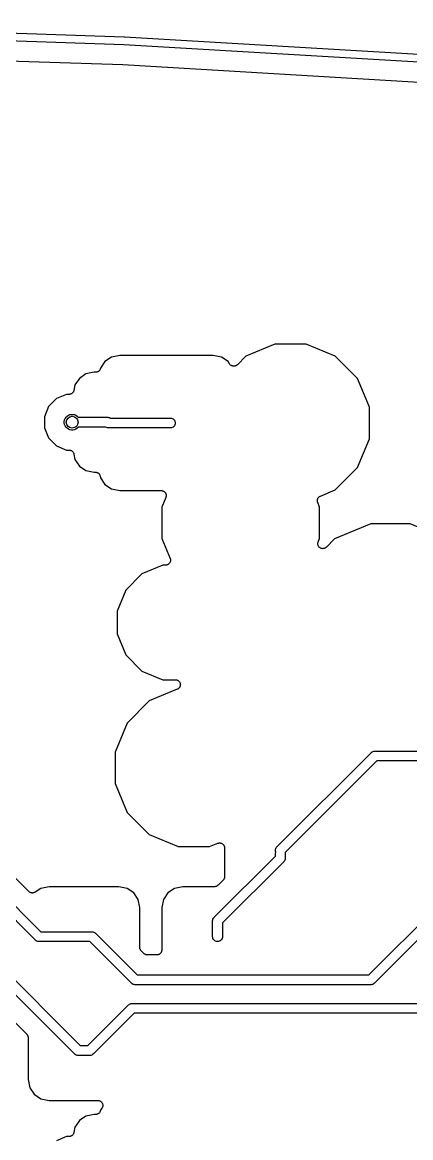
# Model space of a CAD drawing. Extents: x 0.4 to 11.3, y -7.9 to -0.4.
# Drawn here: x 7.375 to 7.764, y -2.58 to -1.461 of the extents above; entities that cross this region are included whole.
import ezdxf

# ---------------------------------------------------------------- set-up
doc = ezdxf.new("R2010")
doc.units = 0
doc.header["$MEASUREMENT"] = 0
doc.layers.add('BLACK', color=7, linetype='CONTINUOUS')

msp = doc.modelspace()

# ---------------------------------------------------------------- linework, layer by layer
at = {"layer": 'BLACK', "linetype": 'CONTINUOUS'}
for p, q in [((7.04711, -1.46125), (7.47714, -1.4758)), ((7.47696, -1.48367), (7.04674, -1.46912)), ((7.47714, -1.4758), (7.47719, -1.4758)), ((7.47719, -1.4758), (7.47733, -1.47581)), ((7.47733, -1.47581), (7.47747, -1.47581)), ((7.47747, -1.47581), (7.47752, -1.47582)), ((7.47752, -1.47582), (7.86654, -1.49884)), ((7.86615, -1.5067), (7.47696, -1.48367)), ((7.04635, -1.48912), (7.47597, -1.50365)), ((7.47597, -1.50365), (7.47604, -1.50365)), ((7.47604, -1.50365), (7.47607, -1.50366)), ((7.47607, -1.50366), (7.4761, -1.50366)), ((7.4761, -1.50366), (7.86459, -1.52664)), ((7.62837, -1.78394), (7.59931, -1.79597)), ((7.65982, -1.78394), (7.62837, -1.78394)), ((7.68888, -1.79597), (7.65982, -1.78394)), ((7.46464, -1.79691), (7.45802, -1.80133)), ((7.47293, -1.79526), (7.46464, -1.79691)), ((7.56644, -1.79526), (7.47293, -1.79526)), ((7.57473, -1.79691), (7.56644, -1.79526)), ((7.58135, -1.80133), (7.57473, -1.79691)), ((7.59931, -1.79597), (7.59071, -1.80458)), ((7.71111, -1.81821), (7.68888, -1.79597)), ((7.45097, -1.81159), (7.45056, -1.81181)), ((7.45139, -1.81137), (7.45097, -1.81159)), ((7.4514, -1.81136), (7.45139, -1.81137)), ((7.45142, -1.81135), (7.4514, -1.81136)), ((7.45178, -1.81106), (7.45142, -1.81135)), ((7.45215, -1.81076), (7.45178, -1.81106)), ((7.45216, -1.81075), (7.45215, -1.81076)), ((7.45218, -1.81074), (7.45216, -1.81075)), ((7.45247, -1.81038), (7.45218, -1.81074)), ((7.45278, -1.81002), (7.45247, -1.81038)), ((7.45279, -1.81), (7.45278, -1.81002)), ((7.4528, -1.80998), (7.45279, -1.81)), ((7.45302, -1.80957), (7.4528, -1.80998)), ((7.45325, -1.80916), (7.45302, -1.80957)), ((7.45326, -1.80912), (7.45325, -1.80914)), ((7.45325, -1.80914), (7.45325, -1.80916)), ((7.4534, -1.80868), (7.45326, -1.80912)), ((7.45354, -1.80823), (7.4534, -1.80868)), ((7.45355, -1.80819), (7.45354, -1.80823)), ((7.45356, -1.80816), (7.45355, -1.80819)), ((7.45355, -1.80819), (7.45355, -1.80819)), ((7.45355, -1.80819), (7.45355, -1.80819)), ((7.4536, -1.80794), (7.45356, -1.80816)), ((7.45802, -1.80133), (7.4536, -1.80794)), ((7.58301, -1.80382), (7.58135, -1.80133)), ((7.58331, -1.80418), (7.58301, -1.80382)), ((7.58361, -1.80455), (7.58331, -1.80418)), ((7.58362, -1.80456), (7.58361, -1.80455)), ((7.58363, -1.80458), (7.58362, -1.80456)), ((7.584, -1.80487), (7.58363, -1.80458)), ((7.58436, -1.80518), (7.584, -1.80487)), ((7.58437, -1.80519), (7.58436, -1.80518)), ((7.58439, -1.8052), (7.58437, -1.80519)), ((7.5848, -1.80542), (7.58439, -1.8052)), ((7.58522, -1.80565), (7.5848, -1.80542)), ((7.58523, -1.80565), (7.58522, -1.80565)), ((7.58525, -1.80566), (7.58523, -1.80565)), ((7.5857, -1.8058), (7.58525, -1.80566)), ((7.58615, -1.80594), (7.5857, -1.8058)), ((7.58616, -1.80594), (7.58615, -1.80594)), ((7.58618, -1.80594), (7.58616, -1.80594)), ((7.58665, -1.80599), (7.58618, -1.80594)), ((7.58712, -1.80604), (7.58665, -1.80599)), ((7.58713, -1.80604), (7.58712, -1.80604)), ((7.58715, -1.80604), (7.58713, -1.80604)), ((7.58762, -1.806), (7.58715, -1.80604)), ((7.58809, -1.80596), (7.58762, -1.806)), ((7.58811, -1.80595), (7.58809, -1.80596)), ((7.58812, -1.80595), (7.58811, -1.80595)), ((7.58858, -1.80582), (7.58812, -1.80595)), ((7.58903, -1.80569), (7.58858, -1.80582)), ((7.58904, -1.80568), (7.58903, -1.80569)), ((7.58906, -1.80567), (7.58904, -1.80568)), ((7.58948, -1.80545), (7.58906, -1.80567)), ((7.58989, -1.80524), (7.58948, -1.80545)), ((7.58991, -1.80523), (7.58989, -1.80524)), ((7.58992, -1.80522), (7.58991, -1.80523)), ((7.59029, -1.80492), (7.58992, -1.80522)), ((7.59066, -1.80463), (7.59029, -1.80492)), ((7.59068, -1.80461), (7.59066, -1.80463)), ((7.59071, -1.80458), (7.59068, -1.80461)), ((7.59068, -1.80461), (7.59068, -1.80461)), ((7.59068, -1.80461), (7.59068, -1.80461)), ((7.43243, -1.81826), (7.42801, -1.82487)), ((7.43905, -1.81384), (7.43243, -1.81826)), ((7.44734, -1.81219), (7.43905, -1.81384)), ((7.44865, -1.81219), (7.44734, -1.81219)), ((7.44912, -1.81214), (7.44865, -1.81219)), ((7.44959, -1.8121), (7.44912, -1.81214)), ((7.44961, -1.81209), (7.44959, -1.8121)), ((7.44963, -1.81209), (7.44961, -1.81209)), ((7.45007, -1.81196), (7.44963, -1.81209)), ((7.45052, -1.81182), (7.45007, -1.81196)), ((7.45054, -1.81182), (7.45052, -1.81182)), ((7.45056, -1.81181), (7.45054, -1.81182)), ((7.72315, -1.84727), (7.71111, -1.81821)), ((7.4239, -1.83397), (7.42344, -1.8341)), ((7.42391, -1.83396), (7.4239, -1.83397)), ((7.42393, -1.83395), (7.42391, -1.83396)), ((7.42434, -1.83373), (7.42393, -1.83395)), ((7.42476, -1.83352), (7.42434, -1.83373)), ((7.42478, -1.8335), (7.42476, -1.83352)), ((7.42479, -1.8335), (7.42478, -1.8335)), ((7.42516, -1.8332), (7.42479, -1.8335)), ((7.42552, -1.83291), (7.42516, -1.8332)), ((7.42553, -1.83289), (7.42552, -1.83291)), ((7.42555, -1.83288), (7.42553, -1.83289)), ((7.42585, -1.83252), (7.42555, -1.83288)), ((7.42615, -1.83216), (7.42585, -1.83252)), ((7.42616, -1.83214), (7.42615, -1.83216)), ((7.42617, -1.83213), (7.42616, -1.83214)), ((7.42639, -1.83172), (7.42617, -1.83213)), ((7.42662, -1.8313), (7.42639, -1.83172)), ((7.42663, -1.83129), (7.42662, -1.8313)), ((7.42664, -1.83127), (7.42663, -1.83129)), ((7.42677, -1.83082), (7.42664, -1.83127)), ((7.42692, -1.83037), (7.42677, -1.83082)), ((7.42693, -1.83031), (7.42692, -1.83034)), ((7.42692, -1.83034), (7.42692, -1.83034)), ((7.42692, -1.83034), (7.42692, -1.83034)), ((7.42692, -1.83034), (7.42692, -1.83037)), ((7.42801, -1.82487), (7.42693, -1.83031)), ((7.40941, -1.83857), (7.40157, -1.84642)), ((7.41965, -1.83433), (7.40941, -1.83857)), ((7.42203, -1.83433), (7.41965, -1.83433)), ((7.42249, -1.83428), (7.42203, -1.83433)), ((7.42296, -1.83424), (7.42249, -1.83428)), ((7.42298, -1.83424), (7.42296, -1.83424)), ((7.423, -1.83424), (7.42298, -1.83424)), ((7.42344, -1.8341), (7.423, -1.83424)), ((7.40157, -1.84642), (7.39732, -1.85666)), ((7.41908, -1.85719), (7.42018, -1.85609)), ((7.42018, -1.85609), (7.42147, -1.85523)), ((7.42147, -1.85523), (7.4229, -1.85463)), ((7.4229, -1.85463), (7.42442, -1.85433)), ((7.42442, -1.85433), (7.42597, -1.85433)), ((7.42597, -1.85433), (7.42749, -1.85463)), ((7.42749, -1.85463), (7.42893, -1.85523)), ((7.42893, -1.85523), (7.43022, -1.85609)), ((7.43022, -1.85609), (7.43131, -1.85719)), ((7.72315, -1.87872), (7.72315, -1.84727)), ((7.39732, -1.85666), (7.39732, -1.86775)), ((7.41732, -1.86143), (7.41763, -1.85991)), ((7.41732, -1.86298), (7.41732, -1.86143)), ((7.41763, -1.8645), (7.41732, -1.86298)), ((7.41763, -1.85991), (7.41822, -1.85847)), ((7.41822, -1.86593), (7.41763, -1.8645)), ((7.41822, -1.85847), (7.41908, -1.85719)), ((7.41908, -1.86722), (7.41822, -1.86593)), ((7.42018, -1.86832), (7.41908, -1.86722)), ((7.43131, -1.86722), (7.43022, -1.86832)), ((7.43131, -1.85719), (7.43138, -1.85728)), ((7.43138, -1.86713), (7.43131, -1.86722)), ((7.43138, -1.85728), (7.46039, -1.85728)), ((7.45871, -1.86713), (7.43138, -1.86713)), ((7.45952, -1.86756), (7.45871, -1.86713)), ((7.46045, -1.86784), (7.45952, -1.86756)), ((7.46039, -1.85728), (7.46063, -1.85726)), ((7.46063, -1.85726), (7.46087, -1.85728)), ((7.46087, -1.85728), (7.46087, -1.85728)), ((7.46087, -1.85728), (7.46159, -1.85735)), ((7.46159, -1.85735), (7.46252, -1.85764)), ((7.46252, -1.85764), (7.46334, -1.85807)), ((7.46334, -1.85807), (7.52386, -1.85807)), ((7.52386, -1.85807), (7.52459, -1.85814)), ((7.52459, -1.85814), (7.52551, -1.85842)), ((7.52551, -1.86756), (7.52459, -1.86784)), ((7.52551, -1.85842), (7.52637, -1.85888)), ((7.52637, -1.8671), (7.52551, -1.86756)), ((7.52637, -1.85888), (7.52712, -1.8595)), ((7.52712, -1.86649), (7.52637, -1.8671)), ((7.52712, -1.8595), (7.52773, -1.86024)), ((7.52773, -1.86574), (7.52712, -1.86649)), ((7.52773, -1.86024), (7.52819, -1.8611)), ((7.52819, -1.86488), (7.52773, -1.86574)), ((7.52819, -1.8611), (7.52847, -1.86203)), ((7.52847, -1.86396), (7.52819, -1.86488)), ((7.52847, -1.86203), (7.52857, -1.86299)), ((7.52857, -1.86299), (7.52847, -1.86396)), ((7.39732, -1.86775), (7.40157, -1.87799)), ((7.40157, -1.87799), (7.40941, -1.88584)), ((7.42147, -1.86918), (7.42018, -1.86832)), ((7.4229, -1.86978), (7.42147, -1.86918)), ((7.42442, -1.87008), (7.4229, -1.86978)), ((7.42597, -1.87008), (7.42442, -1.87008)), ((7.42749, -1.86978), (7.42597, -1.87008)), ((7.42893, -1.86918), (7.42749, -1.86978)), ((7.43022, -1.86832), (7.42893, -1.86918)), ((7.46118, -1.86791), (7.46045, -1.86784)), ((7.46142, -1.86794), (7.46118, -1.86791)), ((7.46118, -1.86791), (7.46118, -1.86791)), ((7.46166, -1.86791), (7.46142, -1.86794)), ((7.52386, -1.86791), (7.46166, -1.86791)), ((7.52459, -1.86784), (7.52386, -1.86791)), ((7.71111, -1.90777), (7.72315, -1.87872)), ((7.40941, -1.88584), (7.41965, -1.89008)), ((7.41965, -1.89008), (7.42203, -1.89008)), ((7.42203, -1.89008), (7.42206, -1.89008)), ((7.42206, -1.89008), (7.42206, -1.89008)), ((7.42206, -1.89008), (7.42206, -1.89008)), ((7.42206, -1.89008), (7.4221, -1.89008)), ((7.4221, -1.89008), (7.42256, -1.89013)), ((7.42256, -1.89013), (7.42303, -1.89018)), ((7.42303, -1.89018), (7.42305, -1.89019)), ((7.42305, -1.89019), (7.42307, -1.89019)), ((7.42307, -1.89019), (7.42351, -1.89033)), ((7.42351, -1.89033), (7.42396, -1.89047)), ((7.42396, -1.89047), (7.42398, -1.89048)), ((7.42398, -1.89048), (7.424, -1.89048)), ((7.424, -1.89048), (7.42441, -1.89071)), ((7.42441, -1.89071), (7.42482, -1.89093)), ((7.42482, -1.89093), (7.42483, -1.89094)), ((7.42483, -1.89094), (7.42485, -1.89095)), ((7.42485, -1.89095), (7.42521, -1.89125)), ((7.42521, -1.89125), (7.42557, -1.89155)), ((7.42557, -1.89155), (7.42558, -1.89157)), ((7.42558, -1.89157), (7.4256, -1.89158)), ((7.4256, -1.89158), (7.42589, -1.89195)), ((7.42589, -1.89195), (7.42619, -1.89231)), ((7.42619, -1.89231), (7.4262, -1.89233)), ((7.4262, -1.89233), (7.42621, -1.89234)), ((7.42621, -1.89234), (7.42643, -1.89276)), ((7.42643, -1.89276), (7.42665, -1.89317)), ((7.42665, -1.89317), (7.42665, -1.89319)), ((7.42665, -1.89319), (7.42666, -1.89321)), ((7.42666, -1.89321), (7.42679, -1.89365)), ((7.42679, -1.89365), (7.42693, -1.8941)), ((7.42693, -1.8941), (7.42801, -1.89954)), ((7.42801, -1.89954), (7.43243, -1.90615)), ((7.43243, -1.90615), (7.43905, -1.91057)), ((7.43905, -1.91057), (7.44734, -1.91222)), ((7.44734, -1.91222), (7.44834, -1.91222)), ((7.44834, -1.91222), (7.44837, -1.91222)), ((7.44837, -1.91222), (7.44837, -1.91222)), ((7.44837, -1.91222), (7.44837, -1.91222)), ((7.44837, -1.91222), (7.44841, -1.91222)), ((7.44841, -1.91222), (7.44888, -1.91227)), ((7.44888, -1.91227), (7.44934, -1.91232)), ((7.68888, -1.93001), (7.71111, -1.90777)), ((7.44934, -1.91232), (7.44936, -1.91233)), ((7.44936, -1.91233), (7.44938, -1.91233)), ((7.44938, -1.91233), (7.44983, -1.91247)), ((7.44983, -1.91247), (7.45027, -1.91261)), ((7.45027, -1.91261), (7.45029, -1.91262)), ((7.45029, -1.91262), (7.45031, -1.91263)), ((7.45031, -1.91263), (7.45072, -1.91285)), ((7.45072, -1.91285), (7.45113, -1.91307)), ((7.45113, -1.91307), (7.45115, -1.91309)), ((7.45115, -1.91309), (7.45117, -1.9131)), ((7.45117, -1.9131), (7.45152, -1.9134)), ((7.45152, -1.9134), (7.45189, -1.9137)), ((7.45189, -1.9137), (7.4519, -1.91371)), ((7.4519, -1.91371), (7.45191, -1.91372)), ((7.45191, -1.91372), (7.45221, -1.91409)), ((7.45221, -1.91409), (7.4525, -1.91445)), ((7.4525, -1.91445), (7.45251, -1.91447)), ((7.45251, -1.91447), (7.45252, -1.91448)), ((7.45252, -1.91448), (7.45274, -1.9149)), ((7.45274, -1.9149), (7.45296, -1.91531)), ((7.45296, -1.91531), (7.45297, -1.91533)), ((7.45297, -1.91533), (7.45298, -1.91535)), ((7.45298, -1.91535), (7.45311, -1.9158)), ((7.45311, -1.9158), (7.45324, -1.91625)), ((7.45324, -1.91625), (7.4536, -1.91804)), ((7.4536, -1.91804), (7.45802, -1.92466)), ((7.45802, -1.92466), (7.46464, -1.92908)), ((7.46464, -1.92908), (7.47293, -1.93073)), ((7.47293, -1.93073), (7.51441, -1.93073)), ((7.51441, -1.93073), (7.51445, -1.93073)), ((7.51445, -1.93073), (7.51445, -1.93073)), ((7.51445, -1.93073), (7.51445, -1.93073)), ((7.51445, -1.93073), (7.51448, -1.93073)), ((7.51448, -1.93073), (7.51496, -1.93078)), ((7.51496, -1.93078), (7.51542, -1.93083)), ((7.51542, -1.93083), (7.51543, -1.93083)), ((7.51543, -1.93083), (7.51545, -1.93084)), ((7.51545, -1.93084), (7.51591, -1.93098)), ((7.51591, -1.93098), (7.51635, -1.93112)), ((7.51635, -1.93112), (7.51636, -1.93113)), ((7.51636, -1.93113), (7.51638, -1.93113)), ((7.51638, -1.93113), (7.5168, -1.93136)), ((7.5168, -1.93136), (7.51721, -1.93159)), ((7.51721, -1.93159), (7.51722, -1.93159)), ((7.51722, -1.93159), (7.51723, -1.9316)), ((7.51723, -1.9316), (7.5176, -1.93191)), ((7.5176, -1.93191), (7.51796, -1.93221)), ((7.51796, -1.93221), (7.51797, -1.93222)), ((7.51797, -1.93222), (7.51798, -1.93223)), ((7.51798, -1.93223), (7.51828, -1.9326)), ((7.51828, -1.9326), (7.51858, -1.93297)), ((7.51858, -1.93297), (7.51858, -1.93298)), ((7.51858, -1.93298), (7.51859, -1.93299)), ((7.51859, -1.93299), (7.51881, -1.93341)), ((7.51881, -1.93341), (7.51903, -1.93383)), ((7.51903, -1.93383), (7.51904, -1.93384)), ((7.51904, -1.93384), (7.51904, -1.93385)), ((7.51904, -1.93385), (7.51918, -1.93431)), ((7.51918, -1.93431), (7.51931, -1.93476)), ((7.67397, -1.93619), (7.68888, -1.93001)), ((7.51903, -1.93764), (7.51504, -1.94727)), ((7.51917, -1.93718), (7.51903, -1.93764)), ((7.51931, -1.93673), (7.51917, -1.93718)), ((7.51931, -1.93476), (7.51932, -1.93478)), ((7.51936, -1.93624), (7.51931, -1.93671)), ((7.51931, -1.93671), (7.51931, -1.93672)), ((7.51931, -1.93672), (7.51931, -1.93673)), ((7.51932, -1.93478), (7.51932, -1.93479)), ((7.51932, -1.93479), (7.51936, -1.93526)), ((7.51936, -1.93526), (7.51941, -1.93573)), ((7.51941, -1.93576), (7.51936, -1.93624)), ((7.51941, -1.93573), (7.51941, -1.93575)), ((7.51941, -1.93575), (7.51941, -1.93576)), ((7.67088, -1.94078), (7.67089, -1.94076)), ((7.67093, -1.94124), (7.67088, -1.94078)), ((7.67089, -1.94074), (7.67094, -1.94028)), ((7.67089, -1.94076), (7.67089, -1.94074)), ((7.67097, -1.94172), (7.67093, -1.94124)), ((7.67094, -1.94028), (7.67099, -1.93981)), ((7.67097, -1.94173), (7.67097, -1.94172)), ((7.67097, -1.94175), (7.67097, -1.94173)), ((7.67111, -1.9422), (7.67097, -1.94175)), ((7.67099, -1.93977), (7.67113, -1.93933)), ((7.67099, -1.93979), (7.67099, -1.93977)), ((7.67099, -1.93981), (7.67099, -1.93979)), ((7.67124, -1.94265), (7.67111, -1.9422)), ((7.67113, -1.93933), (7.67127, -1.93888)), ((7.67125, -1.94268), (7.67124, -1.94265)), ((7.67125, -1.94269), (7.67125, -1.94268)), ((7.67127, -1.94272), (7.67125, -1.94269)), ((7.67125, -1.94269), (7.67125, -1.94269)), ((7.67127, -1.93888), (7.67128, -1.93886)), ((7.67315, -1.94727), (7.67127, -1.94272)), ((7.67128, -1.93886), (7.67129, -1.93884)), ((7.67129, -1.93884), (7.67151, -1.93843)), ((7.67151, -1.93843), (7.67173, -1.93802)), ((7.67173, -1.93802), (7.67175, -1.938)), ((7.67175, -1.93799), (7.67205, -1.93763)), ((7.67175, -1.938), (7.67175, -1.93799)), ((7.67205, -1.93763), (7.67236, -1.93726)), ((7.67236, -1.93726), (7.67237, -1.93725)), ((7.67237, -1.93725), (7.67238, -1.93724)), ((7.67238, -1.93724), (7.67274, -1.93695)), ((7.67274, -1.93695), (7.67311, -1.93664)), ((7.67311, -1.93664), (7.67313, -1.93664)), ((7.67313, -1.93664), (7.67314, -1.93663)), ((7.67314, -1.93663), (7.67355, -1.93641)), ((7.67355, -1.93641), (7.67397, -1.93619)), ((7.51504, -1.94727), (7.51504, -1.97872)), ((7.67315, -1.97872), (7.67315, -1.94727)), ((7.72445, -1.96425), (7.68816, -1.97928)), ((7.76374, -1.96425), (7.72445, -1.96425)), ((7.80003, -1.97928), (7.76374, -1.96425)), ((7.51504, -1.97872), (7.52331, -1.99868)), ((7.67175, -1.98209), (7.67315, -1.97872)), ((7.68816, -1.97928), (7.67991, -1.98754)), ((7.67137, -1.98399), (7.67142, -1.9835)), ((7.67137, -1.984), (7.67137, -1.98399)), ((7.67137, -1.98399), (7.67137, -1.98399)), ((7.67142, -1.98449), (7.67137, -1.984)), ((7.67142, -1.9835), (7.67147, -1.98302)), ((7.67146, -1.98496), (7.67142, -1.98449)), ((7.67147, -1.98497), (7.67146, -1.98496)), ((7.67146, -1.98496), (7.67146, -1.98496)), ((7.67147, -1.98302), (7.67161, -1.98256)), ((7.67147, -1.98302), (7.67147, -1.98302)), ((7.67147, -1.98302), (7.67147, -1.98302)), ((7.6716, -1.98541), (7.67147, -1.98497)), ((7.67174, -1.98589), (7.6716, -1.98541)), ((7.67161, -1.98256), (7.67175, -1.98209)), ((7.67174, -1.9859), (7.67174, -1.98589)), ((7.67175, -1.9859), (7.67174, -1.9859)), ((7.67197, -1.98632), (7.67175, -1.9859)), ((7.6722, -1.98676), (7.67197, -1.98632)), ((7.6725, -1.98713), (7.6722, -1.98676)), ((7.6722, -1.98676), (7.6722, -1.98676)), ((7.6722, -1.98676), (7.6722, -1.98676)), ((7.67281, -1.98752), (7.6725, -1.98713)), ((7.67282, -1.98752), (7.67281, -1.98752)), ((7.67281, -1.98752), (7.67281, -1.98752)), ((7.67319, -1.98783), (7.67282, -1.98752)), ((7.67356, -1.98814), (7.67319, -1.98783)), ((7.67357, -1.98814), (7.67356, -1.98814)), ((7.67356, -1.98814), (7.67356, -1.98814)), ((7.67399, -1.98837), (7.67357, -1.98814)), ((7.67442, -1.98861), (7.67399, -1.98837)), ((7.67443, -1.98861), (7.67442, -1.98861)), ((7.67442, -1.98861), (7.67442, -1.98861)), ((7.67488, -1.98875), (7.67443, -1.98861)), ((7.67535, -1.9889), (7.67488, -1.98875)), ((7.67536, -1.9889), (7.67535, -1.9889)), ((7.67535, -1.9889), (7.67535, -1.9889)), ((7.67584, -1.98895), (7.67536, -1.9889)), ((7.67632, -1.989), (7.67584, -1.98895)), ((7.67633, -1.989), (7.67632, -1.989)), ((7.67632, -1.989), (7.67632, -1.989)), ((7.67681, -1.98896), (7.67633, -1.989)), ((7.67729, -1.98892), (7.67681, -1.98896)), ((7.6773, -1.98892), (7.67729, -1.98892)), ((7.67776, -1.98878), (7.6773, -1.98892)), ((7.6773, -1.98892), (7.6773, -1.98892)), ((7.67823, -1.98865), (7.67776, -1.98878)), ((7.67824, -1.98864), (7.67823, -1.98864)), ((7.67823, -1.98864), (7.67823, -1.98865)), ((7.67866, -1.98842), (7.67824, -1.98864)), ((7.67909, -1.9882), (7.67866, -1.98842)), ((7.6791, -1.98819), (7.67909, -1.9882)), ((7.67947, -1.9879), (7.6791, -1.98819)), ((7.6791, -1.98819), (7.6791, -1.98819)), ((7.67986, -1.98759), (7.67947, -1.9879)), ((7.67991, -1.98754), (7.67986, -1.98758)), ((7.67986, -1.98758), (7.67986, -1.98758)), ((7.67986, -1.98758), (7.67986, -1.98758)), ((7.67986, -1.98758), (7.67986, -1.98759)), ((7.52331, -1.99868), (7.52332, -1.99872)), ((7.52332, -1.99872), (7.52332, -1.99872)), ((7.52332, -1.99872), (7.52332, -1.99872)), ((7.52332, -1.99872), (7.52333, -1.99874)), ((7.52333, -1.99874), (7.52347, -1.99921)), ((7.52358, -2.00162), (7.52344, -2.00207)), ((7.52347, -1.99921), (7.5236, -1.99965)), ((7.52359, -2.0016), (7.52358, -2.00161)), ((7.52358, -2.00161), (7.52358, -2.00162)), ((7.52364, -2.00112), (7.52359, -2.0016)), ((7.5236, -1.99965), (7.5236, -1.99967)), ((7.5236, -1.99967), (7.5236, -1.99968)), ((7.5236, -1.99968), (7.52364, -2.00015)), ((7.52364, -2.00015), (7.52369, -2.00063)), ((7.52369, -2.00065), (7.52364, -2.00112)), ((7.52369, -2.00063), (7.52369, -2.00064)), ((7.52369, -2.00064), (7.52369, -2.00065)), ((7.51614, -2.00559), (7.49504, -2.01433)), ((7.51869, -2.00559), (7.51614, -2.00559)), ((7.51916, -2.00554), (7.51869, -2.00559)), ((7.51963, -2.0055), (7.51916, -2.00554)), ((7.51965, -2.0055), (7.51963, -2.0055)), ((7.51966, -2.0055), (7.51965, -2.0055)), ((7.52012, -2.00536), (7.51966, -2.0055)), ((7.52057, -2.00522), (7.52012, -2.00536)), ((7.52058, -2.00522), (7.52057, -2.00522)), ((7.52059, -2.00521), (7.52058, -2.00522)), ((7.52102, -2.00499), (7.52059, -2.00521)), ((7.52143, -2.00477), (7.52102, -2.00499)), ((7.52144, -2.00476), (7.52143, -2.00477)), ((7.52145, -2.00476), (7.52144, -2.00476)), ((7.52183, -2.00445), (7.52145, -2.00476)), ((7.52219, -2.00416), (7.52183, -2.00445)), ((7.5222, -2.00415), (7.52219, -2.00416)), ((7.52221, -2.00414), (7.5222, -2.00415)), ((7.52252, -2.00377), (7.52221, -2.00414)), ((7.52282, -2.00341), (7.52252, -2.00377)), ((7.52283, -2.00339), (7.52282, -2.0034)), ((7.52282, -2.0034), (7.52282, -2.00341)), ((7.52306, -2.00297), (7.52283, -2.00339)), ((7.52329, -2.00255), (7.52306, -2.00297)), ((7.5233, -2.00253), (7.52329, -2.00254)), ((7.52329, -2.00254), (7.52329, -2.00255)), ((7.52344, -2.00207), (7.5233, -2.00253)), ((7.49504, -2.01433), (7.4789, -2.03048)), ((7.4789, -2.03048), (7.47016, -2.05157)), ((7.47016, -2.05157), (7.47016, -2.07441)), ((7.47016, -2.07441), (7.4789, -2.09551)), ((7.4789, -2.09551), (7.49504, -2.11165)), ((7.49504, -2.11165), (7.51614, -2.12039)), ((7.51614, -2.12039), (7.52862, -2.12039)), ((7.52862, -2.12039), (7.52868, -2.12039)), ((7.52868, -2.12039), (7.52868, -2.12039)), ((7.52868, -2.12039), (7.52869, -2.12039)), ((7.52869, -2.12039), (7.52869, -2.12039)), ((7.52869, -2.12039), (7.52918, -2.12045)), ((7.52918, -2.12045), (7.52965, -2.1205)), ((7.52965, -2.1205), (7.52966, -2.1205)), ((7.52966, -2.1205), (7.52966, -2.1205)), ((7.52966, -2.1205), (7.53014, -2.12065)), ((7.53014, -2.12065), (7.53059, -2.12079)), ((7.53059, -2.12079), (7.53059, -2.1208)), ((7.53059, -2.1208), (7.53059, -2.1208)), ((7.53059, -2.1208), (7.53101, -2.12103)), ((7.53101, -2.12103), (7.53144, -2.12126)), ((7.53144, -2.12126), (7.53144, -2.12127)), ((7.53144, -2.12127), (7.53145, -2.12127)), ((7.53145, -2.12127), (7.53181, -2.12157)), ((7.53181, -2.12157), (7.53219, -2.12189)), ((7.53219, -2.12189), (7.53219, -2.12189)), ((7.53219, -2.12189), (7.5322, -2.1219)), ((7.5322, -2.1219), (7.53251, -2.12228)), ((7.53251, -2.12228), (7.5328, -2.12265)), ((7.5328, -2.12265), (7.5328, -2.12265)), ((7.5328, -2.12265), (7.53281, -2.12266)), ((7.53281, -2.12266), (7.53303, -2.12309)), ((7.53303, -2.12309), (7.53326, -2.12351)), ((7.53326, -2.12351), (7.53326, -2.12352)), ((7.53326, -2.12352), (7.53326, -2.12352)), ((7.53326, -2.12352), (7.53339, -2.12398)), ((7.53339, -2.12398), (7.53353, -2.12445)), ((7.53353, -2.12445), (7.53353, -2.12445)), ((7.53353, -2.12445), (7.53353, -2.12446)), ((7.53353, -2.12446), (7.53358, -2.12492)), ((7.53054, -2.13001), (7.50246, -2.14164)), ((7.53097, -2.12978), (7.53054, -2.13001)), ((7.53139, -2.12956), (7.53097, -2.12978)), ((7.5314, -2.12955), (7.53139, -2.12956)), ((7.53139, -2.12956), (7.53139, -2.12956)), ((7.53177, -2.12925), (7.5314, -2.12955)), ((7.53215, -2.12894), (7.53177, -2.12925)), ((7.53247, -2.12856), (7.53215, -2.12894)), ((7.53215, -2.12894), (7.53215, -2.12894)), ((7.53215, -2.12894), (7.53215, -2.12894)), ((7.53277, -2.12819), (7.53247, -2.12856)), ((7.53301, -2.12775), (7.53277, -2.12818)), ((7.53277, -2.12818), (7.53277, -2.12819)), ((7.53277, -2.12819), (7.53277, -2.12819)), ((7.53323, -2.12733), (7.53301, -2.12775)), ((7.53324, -2.12732), (7.53323, -2.12733)), ((7.53323, -2.12733), (7.53323, -2.12733)), ((7.53338, -2.12687), (7.53324, -2.12732)), ((7.53352, -2.1264), (7.53338, -2.12687)), ((7.53357, -2.12592), (7.53352, -2.12639)), ((7.53352, -2.12639), (7.53352, -2.12639)), ((7.53352, -2.12639), (7.53352, -2.1264)), ((7.53362, -2.12543), (7.53357, -2.12592)), ((7.53358, -2.12492), (7.53362, -2.12542)), ((7.53362, -2.12542), (7.53362, -2.12542)), ((7.53362, -2.12542), (7.53362, -2.12543)), ((7.50246, -2.14164), (7.48022, -2.16388)), ((7.48022, -2.16388), (7.46819, -2.19294)), ((7.46819, -2.19294), (7.46819, -2.22439)), ((7.63021, -2.28803), (7.7247, -2.19354)), ((7.73038, -2.20177), (7.63851, -2.29365)), ((7.7247, -2.19354), (7.72485, -2.19335)), ((7.72485, -2.19335), (7.72504, -2.1932)), ((7.72504, -2.1932), (7.7256, -2.19274)), ((7.72504, -2.1932), (7.72504, -2.1932)), ((7.7256, -2.19274), (7.72597, -2.19254)), ((7.72597, -2.19254), (7.72645, -2.19228)), ((7.72645, -2.19228), (7.72738, -2.192)), ((7.72738, -2.192), (7.7281, -2.19193)), ((7.7281, -2.19193), (7.72811, -2.19193)), ((7.72811, -2.19193), (7.72835, -2.19191)), ((7.72835, -2.19191), (7.72859, -2.19193)), ((7.72859, -2.19193), (7.84815, -2.19193)), ((7.84815, -2.20177), (7.73038, -2.20177)), ((7.38178, -2.33276), (7.26577, -2.21675)), ((7.46819, -2.22439), (7.48022, -2.25344)), ((7.24971, -2.22897), (7.39377, -2.37303)), ((7.38808, -2.38126), (7.24402, -2.2372)), ((7.48022, -2.25344), (7.50246, -2.27568)), ((7.21133, -2.26539), (7.43314, -2.4872)), ((7.42745, -2.49544), (7.20564, -2.27362)), ((7.50246, -2.27568), (7.53152, -2.28772)), ((7.53152, -2.28772), (7.56297, -2.28772)), ((7.56297, -2.28772), (7.57102, -2.28438)), ((7.57102, -2.28438), (7.57106, -2.28436)), ((7.57106, -2.28436), (7.57109, -2.28435)), ((7.57106, -2.28436), (7.57106, -2.28436)), ((7.57106, -2.28436), (7.57106, -2.28436)), ((7.57109, -2.28435), (7.57155, -2.28422)), ((7.57155, -2.28422), (7.572, -2.28409)), ((7.572, -2.28409), (7.57201, -2.28409)), ((7.57201, -2.28409), (7.57202, -2.28408)), ((7.57202, -2.28408), (7.5725, -2.28404)), ((7.5725, -2.28404), (7.57297, -2.284)), ((7.57297, -2.284), (7.57298, -2.284)), ((7.57298, -2.284), (7.573, -2.284)), ((7.573, -2.284), (7.57347, -2.28405)), ((7.57347, -2.28405), (7.57394, -2.2841)), ((7.57394, -2.2841), (7.57395, -2.28411)), ((7.57395, -2.28411), (7.57397, -2.28411)), ((7.57397, -2.28411), (7.57442, -2.28425)), ((7.57442, -2.28425), (7.57487, -2.28439)), ((7.57487, -2.28439), (7.57488, -2.2844)), ((7.57488, -2.2844), (7.5749, -2.2844)), ((7.5749, -2.2844), (7.57531, -2.28463)), ((7.57531, -2.28463), (7.57573, -2.28486)), ((7.57573, -2.28486), (7.57574, -2.28486)), ((7.57574, -2.28486), (7.57575, -2.28487)), ((7.57575, -2.28487), (7.57612, -2.28518)), ((7.57612, -2.28518), (7.57648, -2.28548)), ((7.57648, -2.28548), (7.57649, -2.28549)), ((7.57649, -2.28549), (7.5765, -2.2855)), ((7.5765, -2.2855), (7.5768, -2.28586)), ((7.5768, -2.28586), (7.5771, -2.28623)), ((7.5771, -2.28623), (7.57711, -2.28625)), ((7.57711, -2.28625), (7.57711, -2.28626)), ((7.57711, -2.28626), (7.57733, -2.28667)), ((7.57733, -2.28667), (7.57756, -2.28709)), ((7.57756, -2.28709), (7.57756, -2.28711)), ((7.57756, -2.28711), (7.57757, -2.28712)), ((7.57757, -2.28712), (7.5777, -2.28758)), ((7.5777, -2.28758), (7.57784, -2.28803)), ((7.57784, -2.28803), (7.57784, -2.28804)), ((7.57784, -2.28804), (7.57785, -2.28805)), ((7.57785, -2.28805), (7.57789, -2.28853)), ((7.57789, -2.28853), (7.57794, -2.289)), ((7.57794, -2.289), (7.57794, -2.31782)), ((7.62891, -2.29134), (7.62901, -2.29037)), ((7.62901, -2.2923), (7.62891, -2.29134)), ((7.62901, -2.29037), (7.62929, -2.28945)), ((7.62929, -2.29323), (7.62901, -2.2923)), ((7.62929, -2.28945), (7.62975, -2.28859)), ((7.62975, -2.28859), (7.63021, -2.28803)), ((7.56756, -2.35855), (7.62894, -2.29717)), ((7.63717, -2.30286), (7.57579, -2.36424)), ((7.62894, -2.29503), (7.62901, -2.29431)), ((7.62894, -2.29717), (7.62894, -2.29503)), ((7.62901, -2.29431), (7.62929, -2.29338)), ((7.62933, -2.29331), (7.62929, -2.29323)), ((7.62929, -2.29338), (7.62933, -2.29331)), ((7.63735, -2.30271), (7.63717, -2.30286)), ((7.63775, -2.30223), (7.63735, -2.30271)), ((7.63797, -2.30196), (7.63775, -2.30223)), ((7.63843, -2.3011), (7.63797, -2.30196)), ((7.63852, -2.30079), (7.63843, -2.3011)), ((7.63851, -2.29365), (7.63871, -2.29431)), ((7.63871, -2.30018), (7.63852, -2.30079)), ((7.63871, -2.29431), (7.63878, -2.29503)), ((7.63878, -2.29945), (7.63871, -2.30018)), ((7.63878, -2.29503), (7.63878, -2.29897)), ((7.63878, -2.29897), (7.6388, -2.29921)), ((7.6388, -2.29921), (7.63878, -2.29945)), ((7.63878, -2.29945), (7.63878, -2.29945)), ((7.72241, -2.41634), (7.8271, -2.31165)), ((7.57647, -2.32136), (7.57136, -2.32647)), ((7.57677, -2.321), (7.57647, -2.32136)), ((7.57706, -2.32065), (7.57677, -2.321)), ((7.57707, -2.32062), (7.57706, -2.32065)), ((7.57709, -2.3206), (7.57707, -2.32062)), ((7.57731, -2.3202), (7.57709, -2.3206)), ((7.57753, -2.31979), (7.57731, -2.3202)), ((7.57754, -2.31976), (7.57753, -2.31979)), ((7.57755, -2.31974), (7.57754, -2.31976)), ((7.57769, -2.3193), (7.57755, -2.31974)), ((7.57783, -2.31886), (7.57769, -2.3193)), ((7.57784, -2.31881), (7.57783, -2.31883)), ((7.57783, -2.31883), (7.57783, -2.31886)), ((7.57788, -2.31835), (7.57784, -2.31881)), ((7.57793, -2.31789), (7.57788, -2.31835)), ((7.57794, -2.31784), (7.57793, -2.31789)), ((7.57794, -2.31782), (7.57794, -2.31784)), ((7.57794, -2.31784), (7.57794, -2.31784)), ((7.57794, -2.31784), (7.57794, -2.31784)), ((7.83279, -2.31988), (7.7281, -2.42457)), ((7.38214, -2.33305), (7.38178, -2.33276)), ((7.3825, -2.33335), (7.38214, -2.33305)), ((7.38252, -2.33336), (7.3825, -2.33335)), ((7.38253, -2.33338), (7.38252, -2.33336)), ((7.38295, -2.3336), (7.38253, -2.33338)), ((7.38336, -2.33382), (7.38295, -2.3336)), ((7.38338, -2.33383), (7.38336, -2.33382)), ((7.38339, -2.33384), (7.38338, -2.33383)), ((7.38384, -2.33397), (7.38339, -2.33384)), ((7.38429, -2.33412), (7.38384, -2.33397)), ((7.38431, -2.33412), (7.38429, -2.33412)), ((7.38433, -2.33412), (7.38431, -2.33412)), ((7.38479, -2.33417), (7.38433, -2.33412)), ((7.38526, -2.33422), (7.38479, -2.33417)), ((7.38528, -2.33422), (7.38526, -2.33422)), ((7.3853, -2.33422), (7.38528, -2.33422)), ((7.38576, -2.33418), (7.3853, -2.33422)), ((7.38623, -2.33414), (7.38576, -2.33418)), ((7.38625, -2.33413), (7.38623, -2.33414)), ((7.38627, -2.33413), (7.38625, -2.33413)), ((7.38672, -2.334), (7.38627, -2.33413)), ((7.38717, -2.33387), (7.38672, -2.334)), ((7.38719, -2.33386), (7.38717, -2.33387)), ((7.38721, -2.33385), (7.38719, -2.33386)), ((7.38762, -2.33364), (7.38721, -2.33385)), ((7.38804, -2.33342), (7.38762, -2.33364)), ((7.38807, -2.3334), (7.38804, -2.33342)), ((7.38809, -2.33338), (7.38807, -2.3334)), ((7.38807, -2.3334), (7.38807, -2.3334)), ((7.38807, -2.3334), (7.38807, -2.3334)), ((7.39377, -2.32959), (7.38809, -2.33338)), ((7.40207, -2.32794), (7.39377, -2.32959)), ((7.47195, -2.32794), (7.40207, -2.32794)), ((7.48024, -2.32959), (7.47195, -2.32794)), ((7.48686, -2.33401), (7.48024, -2.32959)), ((7.49128, -2.34062), (7.48686, -2.33401)), ((7.52101, -2.33401), (7.51659, -2.34062)), ((7.52763, -2.32959), (7.52101, -2.33401)), ((7.53593, -2.32794), (7.52763, -2.32959)), ((7.56782, -2.32794), (7.53593, -2.32794)), ((7.56828, -2.32789), (7.56782, -2.32794)), ((7.56874, -2.32785), (7.56828, -2.32789)), ((7.56877, -2.32784), (7.56874, -2.32785)), ((7.56879, -2.32784), (7.56877, -2.32784)), ((7.56923, -2.32771), (7.56879, -2.32784)), ((7.56968, -2.32758), (7.56923, -2.32771)), ((7.5697, -2.32757), (7.56968, -2.32758)), ((7.56973, -2.32756), (7.5697, -2.32757)), ((7.57013, -2.32734), (7.56973, -2.32756)), ((7.57054, -2.32713), (7.57013, -2.32734)), ((7.57056, -2.32711), (7.57054, -2.32713)), ((7.57059, -2.3271), (7.57056, -2.32711)), ((7.57095, -2.32681), (7.57059, -2.3271)), ((7.57131, -2.32652), (7.57095, -2.32681)), ((7.57134, -2.32648), (7.57131, -2.32652)), ((7.57136, -2.32647), (7.57134, -2.32648)), ((7.57134, -2.32648), (7.57134, -2.32648)), ((7.57134, -2.32648), (7.57134, -2.32648)), ((7.49293, -2.34892), (7.49128, -2.34062)), ((7.51659, -2.34062), (7.51494, -2.34892)), ((7.49293, -2.38869), (7.49293, -2.34892)), ((7.51494, -2.34892), (7.51494, -2.39134)), ((7.5663, -2.36031), (7.56675, -2.35946)), ((7.56675, -2.35946), (7.56737, -2.35871)), ((7.56737, -2.35871), (7.56756, -2.35855)), ((7.56592, -2.3622), (7.56594, -2.36196)), ((7.56594, -2.36245), (7.56592, -2.3622)), ((7.56594, -2.36196), (7.56602, -2.36124)), ((7.56594, -2.36196), (7.56594, -2.36196)), ((7.56594, -2.37819), (7.56594, -2.36245)), ((7.56602, -2.36124), (7.5663, -2.36031)), ((7.57579, -2.36424), (7.57579, -2.37819)), ((7.38824, -2.38145), (7.38808, -2.38126)), ((7.38842, -2.3816), (7.38824, -2.38145)), ((7.38898, -2.38206), (7.38842, -2.3816)), ((7.38842, -2.3816), (7.38842, -2.3816)), ((7.39377, -2.37303), (7.44464, -2.37303)), ((7.44464, -2.37303), (7.44488, -2.37301)), ((7.44488, -2.37301), (7.44512, -2.37303)), ((7.44512, -2.37303), (7.44512, -2.37303)), ((7.44512, -2.37303), (7.44585, -2.3731)), ((7.44585, -2.3731), (7.44677, -2.37338)), ((7.44677, -2.37338), (7.44763, -2.37384)), ((7.44763, -2.37384), (7.44838, -2.37446)), ((7.44838, -2.37446), (7.44853, -2.37464)), ((7.44853, -2.37464), (7.49023, -2.41634)), ((7.56602, -2.37892), (7.56594, -2.37819)), ((7.5663, -2.37985), (7.56602, -2.37892)), ((7.56675, -2.3807), (7.5663, -2.37985)), ((7.56737, -2.38145), (7.56675, -2.3807)), ((7.56812, -2.38206), (7.56737, -2.38145)), ((7.57436, -2.38145), (7.57361, -2.38206)), ((7.57498, -2.3807), (7.57436, -2.38145)), ((7.57543, -2.37985), (7.57498, -2.3807)), ((7.57572, -2.37892), (7.57543, -2.37985)), ((7.57579, -2.37819), (7.57572, -2.37892)), ((7.38938, -2.38228), (7.38898, -2.38206)), ((7.38984, -2.38252), (7.38938, -2.38228)), ((7.39077, -2.3828), (7.38984, -2.38252)), ((7.39149, -2.38287), (7.39077, -2.3828)), ((7.39173, -2.3829), (7.39149, -2.38287)), ((7.39149, -2.38287), (7.39149, -2.38287)), ((7.39197, -2.38287), (7.39173, -2.3829)), ((7.44284, -2.38287), (7.39197, -2.38287)), ((7.48454, -2.42457), (7.44284, -2.38287)), ((7.49298, -2.38915), (7.49293, -2.38869)), ((7.49302, -2.38961), (7.49298, -2.38915)), ((7.49302, -2.38963), (7.49302, -2.38961)), ((7.49303, -2.38966), (7.49302, -2.38963)), ((7.49316, -2.3901), (7.49303, -2.38966)), ((7.49329, -2.39054), (7.49316, -2.3901)), ((7.4933, -2.39057), (7.49329, -2.39054)), ((7.49331, -2.39059), (7.4933, -2.39057)), ((7.49352, -2.391), (7.49331, -2.39059)), ((7.49374, -2.39141), (7.49352, -2.391)), ((7.49375, -2.39143), (7.49374, -2.39141)), ((7.49377, -2.39145), (7.49375, -2.39143)), ((7.49406, -2.39181), (7.49377, -2.39145)), ((7.49435, -2.39217), (7.49406, -2.39181)), ((7.49438, -2.39221), (7.49435, -2.39217)), ((7.4944, -2.39222), (7.49438, -2.39221)), ((7.49438, -2.39221), (7.49438, -2.39221)), ((7.49438, -2.39221), (7.49438, -2.39221)), ((7.49705, -2.39487), (7.4944, -2.39222)), ((7.51469, -2.39283), (7.51455, -2.39328)), ((7.51483, -2.39238), (7.51469, -2.39283)), ((7.51484, -2.39236), (7.51483, -2.39238)), ((7.51489, -2.39188), (7.51484, -2.39234)), ((7.51484, -2.39234), (7.51484, -2.39236)), ((7.51494, -2.39141), (7.51489, -2.39188)), ((7.51494, -2.39134), (7.51494, -2.39137)), ((7.51494, -2.39137), (7.51494, -2.39137)), ((7.51494, -2.39137), (7.51494, -2.39137)), ((7.51494, -2.39137), (7.51494, -2.39141)), ((7.56897, -2.38252), (7.56812, -2.38206)), ((7.5699, -2.3828), (7.56897, -2.38252)), ((7.57087, -2.3829), (7.5699, -2.3828)), ((7.57183, -2.3828), (7.57087, -2.3829)), ((7.57276, -2.38252), (7.57183, -2.3828)), ((7.57361, -2.38206), (7.57276, -2.38252)), ((7.4974, -2.39517), (7.49705, -2.39487)), ((7.49776, -2.39546), (7.4974, -2.39517)), ((7.49778, -2.39548), (7.49776, -2.39546)), ((7.4978, -2.39549), (7.49778, -2.39548)), ((7.49821, -2.39571), (7.4978, -2.39549)), ((7.49861, -2.39593), (7.49821, -2.39571)), ((7.49864, -2.39594), (7.49861, -2.39593)), ((7.49866, -2.39595), (7.49864, -2.39594)), ((7.4991, -2.39609), (7.49866, -2.39595)), ((7.49954, -2.39623), (7.4991, -2.39609)), ((7.49957, -2.39623), (7.49954, -2.39623)), ((7.49959, -2.39624), (7.49957, -2.39623)), ((7.50005, -2.39629), (7.49959, -2.39624)), ((7.50051, -2.39634), (7.50005, -2.39629)), ((7.50056, -2.39634), (7.50051, -2.39634)), ((7.50057, -2.39634), (7.50056, -2.39634)), ((7.50058, -2.39634), (7.50057, -2.39634)), ((7.50057, -2.39634), (7.50057, -2.39634)), ((7.50994, -2.39634), (7.50058, -2.39634)), ((7.51041, -2.39629), (7.50994, -2.39634)), ((7.51088, -2.39625), (7.51041, -2.39629)), ((7.5109, -2.39625), (7.51088, -2.39625)), ((7.51091, -2.39624), (7.5109, -2.39625)), ((7.51137, -2.39611), (7.51091, -2.39624)), ((7.51182, -2.39597), (7.51137, -2.39611)), ((7.51183, -2.39597), (7.51182, -2.39597)), ((7.51185, -2.39596), (7.51183, -2.39597)), ((7.51226, -2.39574), (7.51185, -2.39596)), ((7.51268, -2.39552), (7.51226, -2.39574)), ((7.51269, -2.39551), (7.51268, -2.39552)), ((7.51271, -2.3955), (7.51269, -2.39551)), ((7.51307, -2.39521), (7.51271, -2.3955)), ((7.51344, -2.39491), (7.51307, -2.39521)), ((7.51345, -2.3949), (7.51344, -2.39491)), ((7.51347, -2.39489), (7.51345, -2.3949)), ((7.51377, -2.39452), (7.51347, -2.39489)), ((7.51407, -2.39416), (7.51377, -2.39452)), ((7.51408, -2.39415), (7.51407, -2.39416)), ((7.51409, -2.39413), (7.51408, -2.39415)), ((7.51431, -2.39372), (7.51409, -2.39413)), ((7.51454, -2.39331), (7.51431, -2.39372)), ((7.51455, -2.39328), (7.51454, -2.39329)), ((7.51454, -2.39329), (7.51454, -2.39331)), ((7.48469, -2.42476), (7.48454, -2.42457)), ((7.48488, -2.42491), (7.48469, -2.42476)), ((7.48544, -2.42537), (7.48488, -2.42491)), ((7.48625, -2.4258), (7.48544, -2.42537)), ((7.4863, -2.42583), (7.48625, -2.4258)), ((7.48722, -2.42611), (7.4863, -2.42583)), ((7.48795, -2.42618), (7.48722, -2.42611)), ((7.48819, -2.4262), (7.48795, -2.42618)), ((7.48795, -2.42618), (7.48795, -2.42618)), ((7.48843, -2.42618), (7.48819, -2.4262)), ((7.72421, -2.42618), (7.48843, -2.42618)), ((7.49023, -2.41634), (7.72241, -2.41634)), ((7.72445, -2.4262), (7.72421, -2.42618)), ((7.72469, -2.42618), (7.72445, -2.4262)), ((7.72541, -2.42611), (7.72469, -2.42618)), ((7.72469, -2.42618), (7.72469, -2.42618)), ((7.72634, -2.42583), (7.72541, -2.42611)), ((7.7272, -2.42537), (7.72634, -2.42583)), ((7.72795, -2.42476), (7.7272, -2.42537)), ((7.7281, -2.42457), (7.72795, -2.42476)), ((7.34054, -2.43681), (7.37962, -2.47589)), ((7.44088, -2.4872), (7.48159, -2.44649)), ((7.48159, -2.44649), (7.48174, -2.44631)), ((7.48174, -2.44631), (7.48221, -2.44592)), ((7.48221, -2.44592), (7.48249, -2.44569)), ((7.48249, -2.44569), (7.48334, -2.44523)), ((7.48334, -2.44523), (7.4835, -2.44519)), ((7.4835, -2.44519), (7.48427, -2.44495)), ((7.48427, -2.44495), (7.48499, -2.44488)), ((7.48499, -2.44488), (7.485, -2.44488)), ((7.485, -2.44488), (7.48524, -2.44486)), ((7.48524, -2.44486), (7.48548, -2.44488)), ((7.48548, -2.44488), (7.91413, -2.44488)), ((7.48727, -2.45472), (7.44656, -2.49543)), ((7.91233, -2.45472), (7.48727, -2.45472)), ((7.37962, -2.47589), (7.37963, -2.4759)), ((7.37963, -2.4759), (7.37963, -2.4759)), ((7.37963, -2.4759), (7.37963, -2.4759)), ((7.37963, -2.4759), (7.37967, -2.47594)), ((7.37967, -2.47594), (7.37996, -2.4763)), ((7.37996, -2.4763), (7.38025, -2.47666)), ((7.38025, -2.47666), (7.38026, -2.47668)), ((7.38026, -2.47668), (7.38028, -2.4767)), ((7.38028, -2.4767), (7.38049, -2.47711)), ((7.38049, -2.47711), (7.38071, -2.47752)), ((7.38071, -2.47752), (7.38072, -2.47754)), ((7.38072, -2.47754), (7.38073, -2.47757)), ((7.38073, -2.47757), (7.38086, -2.47801)), ((7.38086, -2.47801), (7.38099, -2.47845)), ((7.38099, -2.47845), (7.38099, -2.47848)), ((7.38099, -2.47848), (7.381, -2.4785)), ((7.381, -2.4785), (7.38104, -2.47896)), ((7.38104, -2.47896), (7.38109, -2.47942)), ((7.38109, -2.47942), (7.38109, -2.52116)), ((7.43314, -2.4872), (7.44088, -2.4872)), ((7.42761, -2.49562), (7.42745, -2.49544)), ((7.42779, -2.49578), (7.42761, -2.49562)), ((7.42814, -2.49606), (7.42779, -2.49578)), ((7.42779, -2.49578), (7.42779, -2.49578)), ((7.42836, -2.49624), (7.42814, -2.49606)), ((7.42921, -2.49669), (7.42836, -2.49624)), ((7.43014, -2.49698), (7.42921, -2.49669)), ((7.43086, -2.49705), (7.43014, -2.49698)), ((7.4311, -2.49707), (7.43086, -2.49705)), ((7.43086, -2.49705), (7.43086, -2.49705)), ((7.43134, -2.49705), (7.4311, -2.49707)), ((7.44267, -2.49705), (7.43134, -2.49705)), ((7.44291, -2.49707), (7.44267, -2.49705)), ((7.44315, -2.49705), (7.44291, -2.49707)), ((7.44388, -2.49698), (7.44315, -2.49705)), ((7.44315, -2.49705), (7.44315, -2.49705)), ((7.44481, -2.49669), (7.44388, -2.49698)), ((7.44566, -2.49624), (7.44481, -2.49669)), ((7.44641, -2.49562), (7.44566, -2.49624)), ((7.44656, -2.49543), (7.44641, -2.49562)), ((7.38109, -2.52116), (7.38274, -2.52946)), ((7.38274, -2.52946), (7.38716, -2.53607)), ((7.38716, -2.53607), (7.39377, -2.54049)), ((7.39377, -2.54049), (7.40207, -2.54214)), ((7.40207, -2.54214), (7.45086, -2.54214)), ((7.45086, -2.54214), (7.45091, -2.54214)), ((7.45091, -2.54214), (7.45091, -2.54214)), ((7.45091, -2.54214), (7.45091, -2.54214)), ((7.45091, -2.54214), (7.45093, -2.54214)), ((7.45093, -2.54214), (7.4514, -2.5422)), ((7.4514, -2.5422), (7.45188, -2.54225)), ((7.45188, -2.54225), (7.45189, -2.54225)), ((7.45189, -2.54225), (7.4519, -2.54225)), ((7.4519, -2.54225), (7.45235, -2.5424)), ((7.45235, -2.5424), (7.45281, -2.54254)), ((7.45281, -2.54254), (7.45282, -2.54254)), ((7.45282, -2.54254), (7.45283, -2.54255)), ((7.45283, -2.54255), (7.45324, -2.54278)), ((7.45324, -2.54278), (7.45367, -2.54301)), ((7.45367, -2.54301), (7.45367, -2.54301)), ((7.45367, -2.54301), (7.45368, -2.54302)), ((7.45368, -2.54302), (7.45405, -2.54332)), ((7.45405, -2.54332), (7.45442, -2.54363)), ((7.45442, -2.54363), (7.45442, -2.54364)), ((7.45442, -2.54364), (7.45443, -2.54365)), ((7.45443, -2.54365), (7.45473, -2.54401)), ((7.45473, -2.54401), (7.45503, -2.54439)), ((7.45524, -2.5495), (7.45502, -2.54992)), ((7.45503, -2.54439), (7.45504, -2.5444)), ((7.45504, -2.5444), (7.45504, -2.54441)), ((7.45504, -2.54441), (7.45526, -2.54482)), ((7.45547, -2.54908), (7.45524, -2.5495)), ((7.45526, -2.54482), (7.45549, -2.54525)), ((7.45548, -2.54906), (7.45547, -2.54907)), ((7.45547, -2.54907), (7.45547, -2.54908)), ((7.45561, -2.54861), (7.45548, -2.54906)), ((7.45549, -2.54525), (7.45549, -2.54526)), ((7.45549, -2.54526), (7.45549, -2.54527)), ((7.45549, -2.54527), (7.45563, -2.54572)), ((7.45576, -2.54815), (7.45561, -2.54861)), ((7.45563, -2.54572), (7.45577, -2.54618)), ((7.45581, -2.54765), (7.45576, -2.54813)), ((7.45576, -2.54813), (7.45576, -2.54814)), ((7.45576, -2.54814), (7.45576, -2.54815)), ((7.45577, -2.54618), (7.45577, -2.5462)), ((7.45577, -2.5462), (7.45577, -2.54621)), ((7.45577, -2.54621), (7.45581, -2.54668)), ((7.45581, -2.54668), (7.45586, -2.54716)), ((7.45586, -2.54718), (7.45581, -2.54765)), ((7.45586, -2.54716), (7.45586, -2.54717)), ((7.45586, -2.54717), (7.45586, -2.54718)), ((7.43905, -2.55793), (7.43243, -2.56235)), ((7.44734, -2.55628), (7.43905, -2.55793)), ((7.44865, -2.55628), (7.44734, -2.55628)), ((7.44912, -2.55624), (7.44865, -2.55628)), ((7.44959, -2.55619), (7.44912, -2.55624)), ((7.44961, -2.55619), (7.44959, -2.55619)), ((7.44963, -2.55619), (7.44961, -2.55619)), ((7.45007, -2.55605), (7.44963, -2.55619)), ((7.45052, -2.55592), (7.45007, -2.55605)), ((7.45054, -2.55591), (7.45052, -2.55592)), ((7.45056, -2.5559), (7.45054, -2.55591)), ((7.45097, -2.55569), (7.45056, -2.5559)), ((7.45139, -2.55547), (7.45097, -2.55569)), ((7.4514, -2.55546), (7.45139, -2.55547)), ((7.45142, -2.55545), (7.4514, -2.55546)), ((7.45178, -2.55515), (7.45142, -2.55545)), ((7.45215, -2.55486), (7.45178, -2.55515)), ((7.45216, -2.55484), (7.45215, -2.55486)), ((7.45218, -2.55483), (7.45216, -2.55484)), ((7.45247, -2.55447), (7.45218, -2.55483)), ((7.45278, -2.55411), (7.45247, -2.55447)), ((7.45279, -2.55409), (7.45278, -2.55411)), ((7.4528, -2.55408), (7.45279, -2.55409)), ((7.45302, -2.55367), (7.4528, -2.55408)), ((7.45325, -2.55326), (7.45302, -2.55367)), ((7.45326, -2.55322), (7.45325, -2.55324)), ((7.45325, -2.55324), (7.45325, -2.55326)), ((7.4534, -2.55277), (7.45326, -2.55322)), ((7.45354, -2.55233), (7.4534, -2.55277)), ((7.45355, -2.55229), (7.45354, -2.55233)), ((7.45356, -2.55226), (7.45355, -2.55229)), ((7.45355, -2.55229), (7.45355, -2.55229)), ((7.45355, -2.55229), (7.45355, -2.55229)), ((7.4536, -2.55204), (7.45356, -2.55226)), ((7.45502, -2.54992), (7.4536, -2.55204)), ((7.42801, -2.56897), (7.42693, -2.5744)), ((7.43243, -2.56235), (7.42801, -2.56897)), ((7.41965, -2.57843), (7.40941, -2.58267)), ((7.42203, -2.57843), (7.41965, -2.57843)), ((7.42249, -2.57838), (7.42203, -2.57843)), ((7.42296, -2.57834), (7.42249, -2.57838)), ((7.42298, -2.57833), (7.42296, -2.57834)), ((7.423, -2.57833), (7.42298, -2.57833)), ((7.42344, -2.5782), (7.423, -2.57833)), ((7.4239, -2.57806), (7.42344, -2.5782)), ((7.42391, -2.57805), (7.4239, -2.57806)), ((7.42393, -2.57805), (7.42391, -2.57805)), ((7.42434, -2.57783), (7.42393, -2.57805)), ((7.42476, -2.57761), (7.42434, -2.57783)), ((7.42478, -2.5776), (7.42476, -2.57761)), ((7.42479, -2.57759), (7.42478, -2.5776)), ((7.42516, -2.57729), (7.42479, -2.57759)), ((7.42552, -2.577), (7.42516, -2.57729)), ((7.42553, -2.57699), (7.42552, -2.577)), ((7.42555, -2.57697), (7.42553, -2.57699)), ((7.42585, -2.57661), (7.42555, -2.57697)), ((7.42615, -2.57625), (7.42585, -2.57661)), ((7.42616, -2.57624), (7.42615, -2.57625)), ((7.42617, -2.57622), (7.42616, -2.57624)), ((7.42639, -2.57581), (7.42617, -2.57622)), ((7.42662, -2.5754), (7.42639, -2.57581)), ((7.42663, -2.57538), (7.42662, -2.5754)), ((7.42664, -2.57536), (7.42663, -2.57538)), ((7.42677, -2.57492), (7.42664, -2.57536)), ((7.42692, -2.57447), (7.42677, -2.57492)), ((7.42693, -2.5744), (7.42692, -2.57443)), ((7.42692, -2.57443), (7.42692, -2.57443)), ((7.42692, -2.57443), (7.42692, -2.57443)), ((7.42692, -2.57443), (7.42692, -2.57447))]:
    msp.add_line(p, q, dxfattribs=at)
at = {"layer": 'BLACK'}
msp.add_circle((7.4252, -1.8622), 0.00591, dxfattribs=at)

doc.saveas('drawing.dxf')
